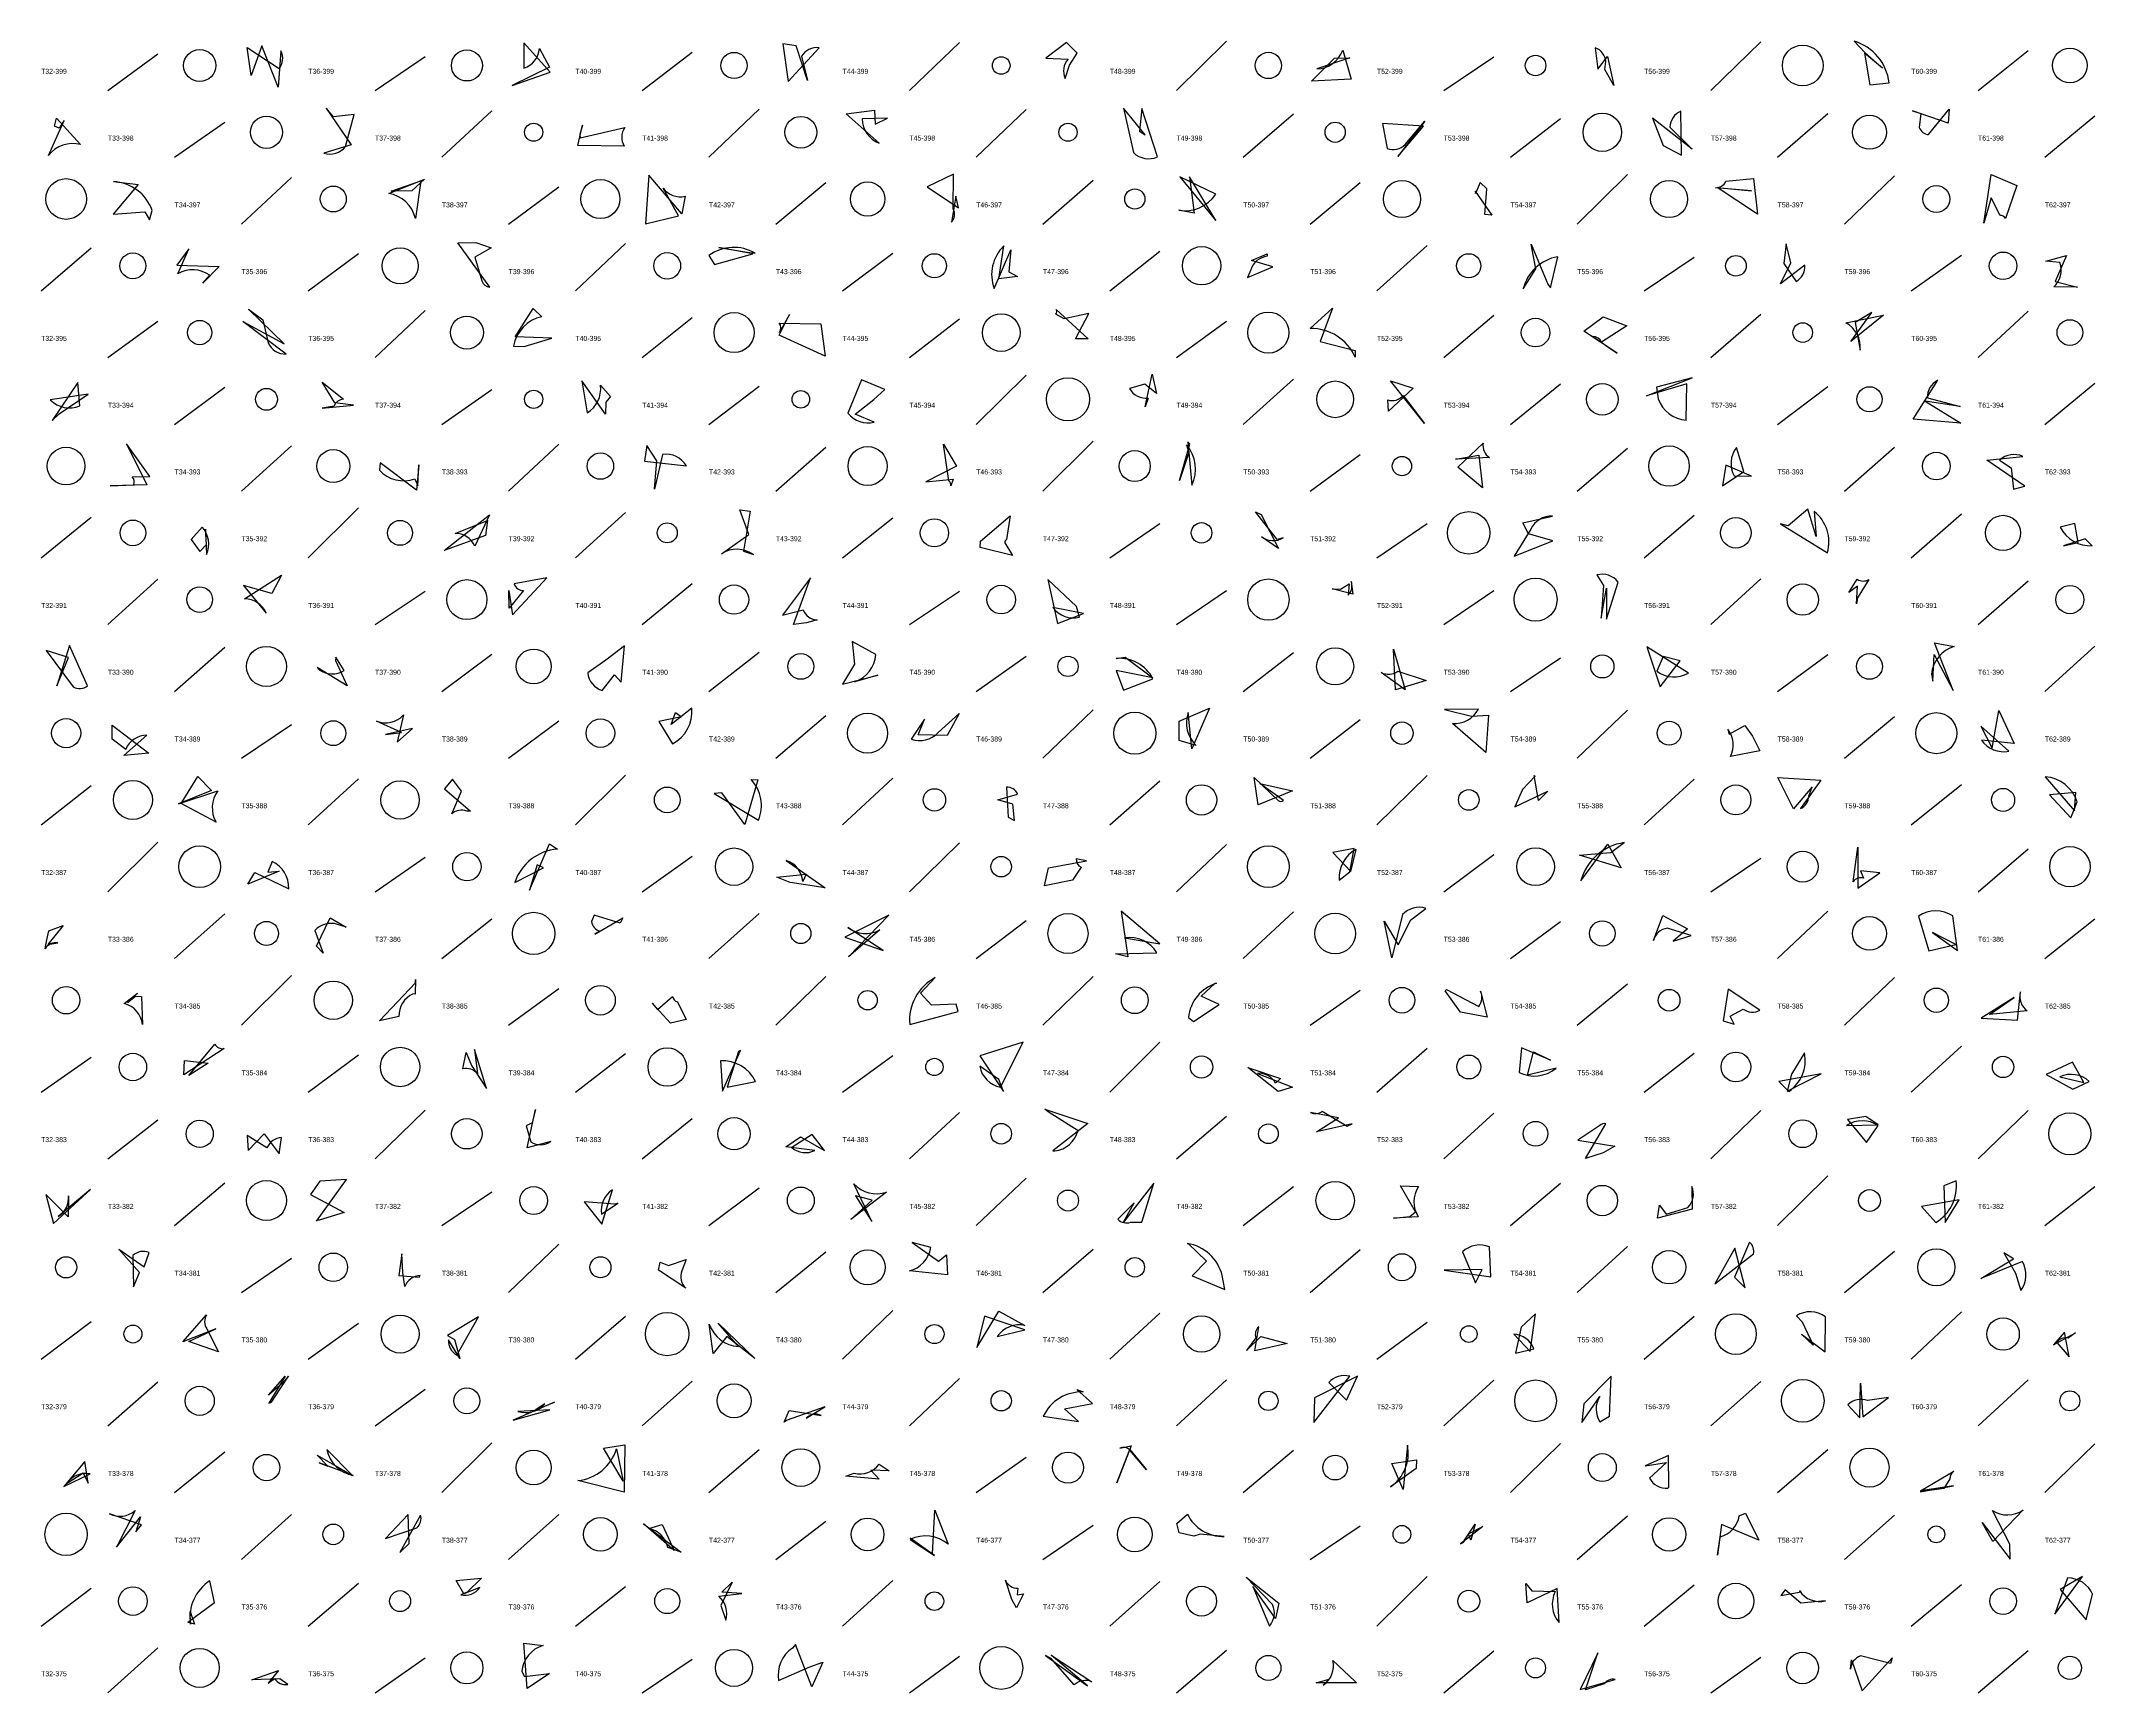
# Model space of a CAD drawing. Header units: millimetres. Extents: x -1 to 9990, y 0 to 15990.
# Drawn here: x 1280 to 2510, y 15000 to 15990 of the extents above; entities that cross this region are included whole.
import ezdxf

# ---------------------------------------------------------------- set-up
doc = ezdxf.new("R2010")
doc.units = ezdxf.units.MM
doc.layers.add('TEXT', color=3, linetype='Continuous')
doc.layers.add('WALL', color=1, linetype='Continuous')

msp = doc.modelspace()

# ---------------------------------------------------------------- linework, layer by layer
for points in [[(1405.9, 15969.1), (1403.4, 15985.8), (1422.5, 15973.1, 0.3), (1423.6, 15983.7), (1422, 15962), (1412.3, 15986.8)], [(1584.8, 15970.9), (1569.1, 15988.6), (1569.2, 15973.4, 0.3), (1578.4, 15985.1), (1584.5, 15974), (1562.1, 15963)], [(1724.2, 15987.9), (1727.5, 15965.5), (1745.9, 15985.6, 0.3), (1735.4, 15980.5), (1739, 15966), (1732.2, 15986.7)], [(1894.2, 15988.8), (1881.7, 15979.4), (1895, 15978.8, 0.3), (1893.3, 15967.3), (1895.9, 15975.2), (1900.5, 15982.4)], [(2054.6, 15979.4), (2063.7, 15979.5), (2044.1, 15972.9, 0.3), (2059.5, 15984.1), (2064.5, 15966.8), (2040.9, 15965.7)], [(2221.9, 15963.1), (2216.4, 15972.5), (2217.1, 15977.3, 0.3), (2210.8, 15985.6), (2212.3, 15972.7), (2218, 15980.3)], [(2372, 15982.3), (2375.1, 15963.5), (2386.7, 15964.6, 0.3), (2365.8, 15989.6), (2372.3, 15982.7), (2382.7, 15973.4)], [(1288, 15938.7), (1289.2, 15943.4), (1303.6, 15927.6, 0.3), (1284.4, 15921.1), (1293.9, 15942.1), (1290.8, 15937.4)], [(1450.7, 15949.5), (1465.7, 15927.5), (1449.4, 15922.4, 0.3), (1462.3, 15926.4), (1467.5, 15945.7), (1455.1, 15944.2)], [(1779.5, 15939.9), (1787, 15943.5), (1771.7, 15943, 0.3), (1781.9, 15928.4), (1762.2, 15946), (1779.1, 15948.3)], [(1941.2, 15933.5), (1928.3, 15949.4), (1934.2, 15922.8, 0.3), (1948.5, 15920.2), (1939.2, 15949.2), (1937.8, 15935.6)], [(2108, 15938.6), (2083.3, 15940.2), (2086.1, 15925.3, 0.3), (2096.9, 15927.6), (2108.7, 15941.6), (2092.5, 15920.4)], [(2251.5, 15927), (2262.5, 15921.3), (2262.1, 15947.6, 0.3), (2255.5, 15938), (2268.8, 15924.8), (2245, 15943.5)], [(2400.7, 15947.9), (2405.7, 15946.2), (2404.8, 15937.9, 0.3), (2410.4, 15933.6), (2422.7, 15948.9), (2422.2, 15940.4)], [(1602.6, 15933.7), (1602.9, 15931.6), (1629.6, 15937.8, 0.3), (1629.2, 15926.7), (1601.5, 15927.1), (1604.2, 15939.2)], [(1342.2, 15887.3), (1345, 15882.6), (1346.6, 15888.2, 0.3), (1323.4, 15905.4), (1338.1, 15903.8), (1323.2, 15886)], [(1489.7, 15899.7), (1507.4, 15905.8), (1504.2, 15883.4, 0.3), (1488.2, 15898.4), (1509.6, 15906.8), (1502.1, 15899.9)], [(1641.9, 15880.2), (1661.8, 15884.9), (1652.5, 15901.5, 0.3), (1665.7, 15896.7), (1663.8, 15886.2), (1643.9, 15909.3)], [(1829.5, 15889.8), (1827.8, 15896.7), (1825.3, 15881.2, 0.3), (1826.3, 15889.1), (1826.4, 15909.8), (1810.6, 15902.4)], [(1967.7, 15908.2), (1970.5, 15886.6), (1961.3, 15888.3, 0.3), (1983.5, 15897.9), (1961.9, 15908.2), (1983.5, 15882.2)], [(2145.9, 15901.2), (2141.9, 15904.9), (2139.1, 15898.3, 0.3), (2138.9, 15899.8), (2148.9, 15885.4), (2144.6, 15885.7)], [(2283.8, 15902), (2304.3, 15900), (2282.7, 15901.8, 0.3), (2289, 15905.6), (2305.6, 15907.3), (2308, 15886)], [(2447.9, 15909.6), (2463.2, 15903.2), (2456.4, 15883.4, 0.3), (2453.2, 15885.2), (2447.9, 15895.7), (2443.4, 15880.5)], [(1549.6, 15865.7), (1539.7, 15860.2), (1544, 15845.9, 0.3), (1548.8, 15842.2), (1529.6, 15868.7), (1540.4, 15868.9)], [(2182.4, 15843.9), (2184, 15841.8), (2188.3, 15860.4, 0.3), (2167.6, 15841.1), (2175.1, 15853.2), (2172.3, 15868)], [(2325.1, 15868.2), (2323.7, 15856.3), (2331, 15845.6, 0.3), (2336.3, 15855.3), (2321.6, 15844.1), (2327.8, 15856.8)], [(1386.7, 15854.5), (1376.8, 15844.6), (1381, 15849.3, 0.3), (1362, 15850.2), (1368.4, 15865.2), (1361.3, 15855.3)], [(1685.8, 15865.9), (1702.8, 15863.2), (1707.6, 15862.5, 0.3), (1680, 15861.2), (1683.3, 15855.8), (1706.2, 15862.2)], [(1864.7, 15848.5), (1853.6, 15847.2), (1856.6, 15866.9, 0.3), (1850.8, 15841.3), (1860.8, 15864.6), (1859.6, 15851.4)], [(2004.8, 15858.1), (2014.2, 15862.1), (2014.3, 15860.7, 0.3), (2004.5, 15852.5), (2002.4, 15848), (2017.6, 15854.4)], [(2486.2, 15845.6), (2499.5, 15842.2), (2485.3, 15842.3, 0.3), (2489, 15856.9), (2480.6, 15857.7), (2493, 15861.1)], [(1404.3, 15829.1), (1412.8, 15822.7), (1415.9, 15808.9, 0.3), (1426.7, 15802.1), (1400.9, 15821.6), (1425.5, 15808.3)], [(1564, 15812.5), (1574.8, 15829.4), (1579.8, 15824.5, 0.3), (1562.9, 15806.8), (1569.3, 15806.7), (1585.8, 15811.6)], [(1722, 15813.5), (1728.2, 15825.9), (1722.2, 15815.1, 0.3), (1722.1, 15820.7), (1747, 15820.3), (1749.6, 15800.8)], [(1907.5, 15826.5), (1892.8, 15823.2), (1887.8, 15826, 0.3), (1888, 15828.8), (1907.1, 15811.3), (1899.4, 15811.2)], [(2059.9, 15806.1), (2066.9, 15804.2), (2067, 15800.3, 0.3), (2040.1, 15817.4), (2053.4, 15829.6), (2046.1, 15809.6)], [(2215.5, 15824.4), (2229.7, 15819), (2214.5, 15809.2, 0.3), (2209.3, 15812.7), (2223.8, 15802.7), (2203.9, 15815.9)], [(2376.4, 15827), (2366.5, 15821), (2369.4, 15804.5, 0.3), (2360.8, 15820.9), (2383.4, 15825.4), (2363.8, 15809.7)], [(1290.8, 15766.4), (1308.3, 15778.1), (1285.5, 15774.6, 0.3), (1303.2, 15771.1), (1302, 15785.1), (1286.6, 15762.4)], [(1455.9, 15772.8), (1448.3, 15785.2), (1461.2, 15775.1, 0.3), (1455.5, 15771), (1448.3, 15769.8), (1467.1, 15771.4)], [(1618, 15766.2), (1603.8, 15786.1), (1607, 15766.9, 0.3), (1615, 15783.4), (1621, 15776.6), (1618.3, 15773.3)], [(1785.3, 15780.9), (1771.4, 15786.6), (1763.2, 15766.7, 0.3), (1779, 15761.4), (1767.5, 15766.1), (1778.7, 15774.9)], [(1948.1, 15778.5), (1941, 15784), (1931.8, 15781.4, 0.3), (1943.1, 15775.7), (1941.3, 15770.5), (1945.4, 15790)], [(2101.7, 15781.7), (2086.9, 15767.9), (2086.5, 15774.6, 0.3), (2095.7, 15777.3), (2108.4, 15760.5), (2088.2, 15786)], [(2268.7, 15787.8), (2247.4, 15782.2), (2248.5, 15775.3, 0.3), (2265.3, 15762.5), (2265.6, 15784.3), (2241.5, 15777.1)], [(2429.7, 15760.8), (2401.2, 15763.2), (2415.9, 15786.4, 0.3), (2409.7, 15775.8), (2429.2, 15770.8), (2408.3, 15773.8)], [(1343.4, 15723.7), (1321.4, 15723.1), (1335.5, 15723.8, 0.3), (1334.5, 15728.6), (1345.1, 15728.8), (1331.2, 15748.3)], [(1642.7, 15747.4), (1641.4, 15738), (1666.5, 15735.1, 0.3), (1652.2, 15742), (1647.3, 15721.1), (1648.7, 15738.1)], [(1809.9, 15725.5), (1826.2, 15727.1), (1824.8, 15723.1, 0.3), (1823.7, 15726.2), (1820.5, 15748.2), (1828.3, 15734.9)], [(1968, 15748.2), (1966.8, 15749.6), (1969.2, 15723.6, 0.3), (1965.9, 15747.7), (1967.4, 15743.2), (1961.8, 15726.3)], [(2143.3, 15721.9), (2128.4, 15734.4), (2143.6, 15748.7, 0.3), (2147.4, 15740.2), (2127, 15739.2), (2141, 15741.5)], [(2286.9, 15723.2), (2299.7, 15731.7), (2295.3, 15746.1, 0.3), (2294, 15729.1), (2304.3, 15729), (2288.9, 15735.5)], [(1504.9, 15720.6), (1483, 15737), (1482.6, 15732.6, 0.3), (1503.8, 15727.3), (1505.7, 15723.2), (1506.3, 15735.8)], [(2468.1, 15723), (2445.3, 15738.5), (2466.9, 15740.8, 0.3), (2452.9, 15738.6), (2459.8, 15733.9), (2461.3, 15721.1)], [(1704.6, 15707.9), (1700.7, 15684), (1706.6, 15682, 0.3), (1687.4, 15682.5), (1703.8, 15694.1), (1698.4, 15708.7)], [(2010.6, 15706), (2021.1, 15685.6), (2010.8, 15692.7, 0.3), (2023.9, 15692), (2020.3, 15691), (2007.2, 15707.6)], [(2326.2, 15699.3), (2321.7, 15700.4), (2349.8, 15683.1, 0.3), (2341.9, 15707.8), (2343, 15692.8), (2338, 15709.2)], [(1379, 15688), (1378.5, 15697.3), (1379.1, 15682.1, 0.3), (1376.4, 15698.5), (1369.9, 15691), (1375, 15683.8)], [(1521.4, 15684.5), (1548.5, 15705.7), (1539.7, 15687.1, 0.3), (1527.9, 15694.7), (1547.4, 15702.5), (1546.1, 15693.5)], [(1842.5, 15690.1), (1860.3, 15705.1), (1858.2, 15691, 0.3), (1857.2, 15689.1), (1861.8, 15681.4), (1842.3, 15686.2)], [(2170.7, 15694.5), (2167.3, 15701), (2185.1, 15705, 0.3), (2172.2, 15697.2), (2162.2, 15681), (2185.3, 15690.3)], [(2499.9, 15689.3), (2498, 15700.6), (2489.2, 15698.4, 0.3), (2508.4, 15687.3), (2504.1, 15691.4), (2491.1, 15687.2)], [(1418.1, 15658.7), (1401.3, 15663.4), (1414.9, 15646.8, 0.3), (1401.9, 15655.4), (1423.9, 15669.6), (1424, 15669.7)], [(1562.3, 15645.9), (1582.9, 15668), (1563.3, 15664.4, 0.3), (1568.9, 15660.4), (1560.4, 15649.9), (1560.1, 15660.4)], [(1740.8, 15668), (1724, 15645.7), (1736.4, 15648.8, 0.3), (1744.8, 15642.8), (1738.4, 15641.1), (1730.6, 15640)], [(1888.7, 15640.6), (1904.3, 15646.7), (1886, 15650.3, 0.3), (1901.8, 15644.4), (1900.1, 15650.9), (1883, 15667.1)], [(2058.2, 15661.3), (2063.3, 15664.5), (2062.7, 15657.6, 0.3), (2064.6, 15665.9), (2065.6, 15658.3), (2053.2, 15661.5)], [(2217.5, 15661.8), (2217.4, 15643.3), (2224.4, 15665.5, 0.3), (2211.7, 15669.8), (2215.6, 15663.4), (2214.4, 15643.8)], [(2367.9, 15663.1), (2362.7, 15659.3), (2367.7, 15667.2, 0.3), (2374.6, 15667.1), (2367.8, 15656.1), (2367.3, 15652.4)], [(1296.5, 15620.4), (1283.1, 15624.6), (1299.3, 15602.7, 0.3), (1307.9, 15603.3), (1297.1, 15627.5), (1289.4, 15603.3)], [(1629.4, 15627.3), (1618.3, 15618.8), (1607.4, 15611.2, 0.3), (1616.1, 15600.5), (1623.5, 15610), (1627.5, 15605.5)], [(1760, 15604.3), (1781.1, 15609.8), (1767.4, 15605.8, 0.3), (1779.9, 15622.1), (1765.7, 15629.9), (1767.2, 15616.4)], [(2090, 15625.3), (2096.9, 15601), (2082.6, 15611.4, 0.3), (2092.5, 15612.1), (2109.5, 15606.5), (2091.2, 15601)], [(2261.6, 15618.4), (2251.5, 15621), (2247.6, 15612.1, 0.3), (2266.6, 15611), (2241.7, 15626.7), (2249.6, 15602.8)], [(2425.2, 15600.5), (2413.9, 15629.1), (2425.7, 15626.9, 0.3), (2412.1, 15610.4), (2413, 15606.2), (2413.8, 15622.1)], [(1463.4, 15603.4), (1445.3, 15614.3), (1446.5, 15613, 0.3), (1461.6, 15612.5), (1456.5, 15620.6), (1456.3, 15618.5)], [(1923.9, 15612.5), (1928.3, 15600.8), (1945.9, 15607.6, 0.3), (1923.9, 15619.8), (1929.2, 15620.6), (1945.9, 15608.2)], [(1486.3, 15574.1), (1495.9, 15575.3), (1480.8, 15582.1, 0.3), (1497.1, 15586), (1493.3, 15569.6), (1502.4, 15577.7)], [(1663.6, 15584.8), (1650, 15582), (1658.2, 15568.6, 0.3), (1669.7, 15589.9), (1657.3, 15580.1), (1660, 15587.3)], [(1805.2, 15573.9), (1809.1, 15583.3), (1801.1, 15571.5, 0.3), (1817.2, 15575.3), (1829.9, 15586.8), (1822.7, 15573.6)], [(1979.7, 15590), (1969.2, 15565.7), (1967, 15587.4, 0.3), (1971.8, 15567.7), (1961.5, 15570.6), (1961.6, 15582.1)], [(2146.8, 15585.8), (2145.3, 15563.5), (2125.2, 15580.8, 0.3), (2140.8, 15589.4), (2120.5, 15589.1), (2136.6, 15585.2)], [(2452.4, 15588.6), (2461.7, 15568.9), (2442, 15570.8, 0.3), (2458.5, 15564.2), (2441.6, 15579.2), (2448.4, 15566.1)], [(1344.6, 15563), (1329.6, 15561.6), (1343.4, 15573.8, 0.3), (1330.7, 15565.3), (1322.6, 15571.4), (1322.6, 15579.8)], [(2304.9, 15573.2), (2309.3, 15564.5), (2291.7, 15561.1, 0.3), (2290.2, 15577.3), (2290.9, 15574.3), (2300.3, 15579.5)], [(1382, 15540.6), (1362.2, 15532.7), (1385.9, 15540.4, 0.3), (1384.8, 15521.6), (1363.8, 15532.9), (1373.8, 15549)], [(1521.7, 15541.7), (1537.2, 15528.2), (1535, 15528.2, 0.3), (1526, 15526.6), (1531.8, 15540.2), (1526.3, 15547.4)], [(1687.6, 15539.2), (1683.1, 15538.9), (1709.6, 15522.8, 0.3), (1705.2, 15547.3), (1709.2, 15547), (1701.4, 15520.3)], [(2008.8, 15532), (2006.4, 15548.5), (2020.9, 15534.6, 0.3), (2024, 15534.6), (2009.8, 15544.9), (2029.5, 15540.4)], [(2182.4, 15540.2), (2176.8, 15534.6), (2174.1, 15549.6, 0.3), (2174.7, 15549.3), (2167.2, 15541.3), (2162.6, 15530.9)], [(2320.1, 15548.5), (2345.9, 15546.9), (2333.7, 15529.8, 0.3), (2338.6, 15537.3), (2340.6, 15542.9), (2329.4, 15529.6)], [(2482.7, 15538.1), (2495.6, 15524.3), (2499.4, 15533.8, 0.3), (2480.3, 15548.9), (2497.8, 15528.4), (2498.6, 15539.5)], [(1861.9, 15532.5), (1853, 15535), (1864.8, 15538.5, 0.3), (1858.2, 15542.7), (1859.1, 15524.6), (1863, 15522.6)], [(1403.8, 15484.6), (1408.1, 15491.5), (1428.3, 15481.8, 0.3), (1418.4, 15498.1), (1415.7, 15491.8), (1422.5, 15492.3)], [(1572.5, 15481), (1584.4, 15508.7), (1589.3, 15505.6, 0.3), (1563.7, 15485.6), (1580.9, 15494.4), (1577.1, 15496.2)], [(1720.7, 15488.7), (1738.2, 15490.6), (1736.1, 15486.1, 0.3), (1726.3, 15498.8), (1749.6, 15482.4), (1728.7, 15485.6)], [(1883.4, 15494.3), (1906.1, 15498.6), (1899.9, 15499.8, 0.3), (1902.8, 15494.7), (1897.6, 15486.9), (1881, 15483.6)], [(2053.6, 15503.6), (2064.4, 15492.1), (2067.6, 15505.3, 0.3), (2057.3, 15487), (2063.7, 15491.9), (2066.3, 15505.9)], [(2201.4, 15502), (2220.1, 15503.6), (2228.1, 15509.4, 0.3), (2202.2, 15486.6), (2218.3, 15508.5), (2226.3, 15494.4)], [(2381.1, 15491.3), (2369.6, 15492.5), (2371.5, 15488.2, 0.3), (2365.2, 15486), (2368.1, 15506.6), (2368, 15482.1)], [(1453.2, 15464.4), (1462.7, 15458.8), (1457.6, 15460.4, 0.3), (1444, 15456.8), (1449, 15443.1), (1445, 15447.4)], [(1626.9, 15461.1), (1611.2, 15466), (1609.7, 15462.2, 0.3), (1614.6, 15456.4), (1611.7, 15454.5), (1628.4, 15464.3)], [(1761.4, 15452.8), (1784.3, 15444.7), (1763.1, 15458.6, 0.3), (1782.3, 15457.1), (1763.6, 15440.9), (1787.8, 15466)], [(1930.8, 15441), (1923.4, 15442.7), (1948.3, 15443.4, 0.3), (1928.9, 15452.4), (1950, 15448.8), (1926.9, 15468.3)], [(2092.7, 15448.2), (2100.4, 15463.2), (2109.3, 15470, 0.3), (2095.4, 15466.3), (2088.9, 15440.3), (2084.3, 15462.4)], [(2257.5, 15450.3), (2268.2, 15453.7), (2253.8, 15458.2, 0.3), (2245.6, 15450.8), (2251.2, 15465.7), (2266, 15457.7)], [(2412.8, 15455.5), (2427.8, 15444.8), (2424.9, 15465.5, 0.3), (2404.4, 15465.4), (2410.5, 15444.5), (2426.7, 15448.4)], [(1293.2, 15459.8), (1284.1, 15448.4), (1290.1, 15449.3, 0.3), (1282.4, 15445.8), (1283.5, 15451.1), (1284.7, 15456.6)], [(1504.3, 15427.4), (1504.1, 15418.6), (1502.8, 15418.8, 0.3), (1494.3, 15405.2), (1482.7, 15402.7), (1504.2, 15425.5)], [(1813.2, 15412.1), (1806.6, 15419.3), (1815.5, 15428.6, 0.3), (1800.2, 15400.4), (1829.2, 15408.3), (1828, 15412.7)], [(1974.7, 15417.4), (1983.1, 15425.3), (1984, 15425.2, 0.3), (1967.1, 15404.6), (1970.2, 15402.3), (1985.6, 15412.5)], [(1336.6, 15417.4), (1340.1, 15417.3), (1340.8, 15400.4, 0.3), (1329.8, 15413.1), (1337.8, 15419.3), (1331.7, 15413.7)], [(1646, 15413.2), (1649.1, 15409.4), (1658.1, 15417.3, 0.3), (1661.1, 15414.1), (1666.4, 15403.4), (1657, 15401.3)], [(2120.9, 15420.7), (2121.6, 15421.5), (2141, 15411.3, 0.3), (2142, 15420.5), (2146.1, 15404.9), (2130, 15407.8)], [(2294, 15400.7), (2291.5, 15405.5), (2299.4, 15409.7, 0.3), (2309.4, 15409), (2290.3, 15421.7), (2287.3, 15402.7)], [(2441.9, 15404.3), (2463.7, 15403), (2465.4, 15420.1, 0.3), (2469.4, 15408.6), (2446.8, 15406.4), (2461.7, 15416.6)], [(1380.1, 15377.2), (1368.4, 15370), (1384, 15388.7, 0.3), (1389.6, 15386), (1365.4, 15370.3), (1365.9, 15378.8)], [(1856.4, 15360.3), (1853.6, 15367.6), (1842.1, 15375.4, 0.3), (1854.5, 15362.9), (1868.1, 15389.9), (1842.1, 15381.6)], [(1546.8, 15362.1), (1539.5, 15385.5), (1541.3, 15370.9, 0.3), (1532.5, 15373.8), (1534.6, 15383.7), (1537.8, 15375.9)], [(1697.6, 15384.2), (1690.8, 15362.9), (1707.9, 15366.3, 0.3), (1686.8, 15378.7), (1688.1, 15360.5), (1698.8, 15384.9)], [(2184, 15379), (2166.6, 15386.4), (2165.1, 15371.8, 0.3), (2187.3, 15374.3), (2170.1, 15370.2), (2173.8, 15384)], [(2346.1, 15370.9), (2320.7, 15366.4), (2326.7, 15360.4, 0.3), (2336.1, 15383.4), (2328.3, 15370.7), (2325.6, 15360.5)], [(2480.8, 15370.5), (2496.7, 15361.7), (2506.6, 15366.4, 0.3), (2489, 15369.1), (2503.3, 15365.7), (2496.5, 15377.8)], [(2002.6, 15374.7), (2022.2, 15368.1), (2019.3, 15365.3, 0.3), (2008.4, 15371.2), (2029.5, 15363), (2020.9, 15360.4)], [(1574.1, 15341.5), (1570.6, 15339.7), (1573.3, 15330.1, 0.3), (1585.3, 15330.3), (1571.1, 15326.5), (1576, 15349.5)], [(1906.8, 15341.2), (1886, 15324.8), (1887.1, 15324.7, 0.3), (1901, 15336.8), (1883.2, 15348.2), (1881.2, 15349.8)], [(2043.8, 15336.1), (2057, 15344.5), (2040.3, 15347.8, 0.3), (2047.3, 15348.5), (2062.2, 15339.6), (2065.2, 15340.9)], [(2215.4, 15323.5), (2204.9, 15320.2), (2217, 15340.9, 0.3), (2213.5, 15339.9), (2200.4, 15331.2), (2222.4, 15327.6)], [(2361.8, 15343.5), (2373.3, 15329.8), (2380.1, 15339.9, 0.3), (2361.2, 15340), (2380.1, 15340.3), (2372.8, 15345.4)], [(1413.7, 15334.9), (1422.6, 15323), (1424, 15332.7, 0.3), (1415.3, 15326.5), (1403.5, 15333.9), (1404, 15324.9)], [(1749.2, 15325), (1741.7, 15334.5), (1729.6, 15326.7, 0.3), (1743.3, 15325), (1726.1, 15327.1), (1734.8, 15333.1)], [(1287.4, 15281.3), (1309.5, 15301.6), (1290.3, 15285.5, 0.3), (1296.4, 15297.8), (1296.2, 15285.2), (1282.9, 15298.7)], [(1441.3, 15298.6), (1461.6, 15287.8), (1446.6, 15283.3, 0.3), (1444.9, 15282.6), (1463, 15307.5), (1446.9, 15306.6)], [(1605.3, 15294.2), (1615.9, 15280.9), (1622.2, 15301.5, 0.3), (1615.7, 15286.9), (1625.5, 15293.5), (1623.6, 15292.9)], [(1767.8, 15297.9), (1777.5, 15282.5), (1766.8, 15305.1, 0.3), (1786.3, 15300), (1765, 15283.7), (1777.7, 15295.3)], [(1928.3, 15282), (1934.7, 15293.7), (1924.9, 15283.8, 0.3), (1932.4, 15282), (1939.3, 15282), (1946.4, 15305.4)], [(2103.1, 15288.2), (2094.2, 15303.8), (2105, 15303.4, 0.3), (2104.8, 15285.2), (2089.9, 15284.4), (2099.8, 15285.5)], [(2249.2, 15292.2), (2253.2, 15286.9), (2266.3, 15290.8, 0.3), (2268.6, 15303.5), (2268.8, 15289.9), (2248, 15284.4)], [(2428.6, 15295.5), (2406.1, 15291.4), (2414.7, 15281.9, 0.3), (2426.9, 15306.8), (2419.5, 15303.9), (2420.3, 15281.8)], [(1326.5, 15265.9), (1341.7, 15255.2), (1344.7, 15263.8, 0.3), (1334.9, 15262), (1335.4, 15243.3), (1338.9, 15251.8)], [(1822.2, 15262.4), (1822.8, 15250.5), (1800.1, 15252.8, 0.3), (1812.8, 15266.8), (1801.7, 15269.9), (1817.4, 15258.6)], [(1969.3, 15249.8), (1989, 15241.6), (1987.4, 15250, 0.3), (1966.4, 15269.3), (1967, 15269.2), (1978, 15258.6)], [(2120.2, 15253.2), (2148.3, 15249.2), (2147.4, 15267.2, 0.3), (2131.2, 15264.2), (2139, 15245.6), (2143, 15253.6)], [(2294.4, 15266.4), (2282.3, 15245.1), (2305.5, 15263, 0.3), (2303.1, 15270), (2294.2, 15249.1), (2300.6, 15242.6)], [(1494.2, 15250), (1506.4, 15249), (1507.1, 15250, 0.3), (1497.8, 15243.4), (1496.6, 15251.8), (1496.1, 15263.1)], [(1655.7, 15256), (1666.3, 15259.7), (1663.7, 15252.9, 0.3), (1666.1, 15242.4), (1649.8, 15253.2), (1650.7, 15258)], [(2455.4, 15263.6), (2462.5, 15251.5), (2465.6, 15241, 0.3), (2466.6, 15258.4), (2441.6, 15248.2), (2461.2, 15260.1)], [(1840.4, 15207), (1853.6, 15228.8), (1869.2, 15220.2, 0.3), (1852.6, 15213.5), (1869.1, 15217.6), (1844.9, 15225.8)], [(2334.3, 15214.9), (2348.4, 15204.4), (2348.6, 15225.4, 0.3), (2331.2, 15226), (2334.6, 15222.4), (2341.2, 15208.3)], [(1384.7, 15218.1), (1364.8, 15210.3), (1379.1, 15226.6, 0.3), (1379.3, 15218.1), (1386.2, 15204.4), (1368.4, 15210.6)], [(1527.5, 15211.8), (1530.7, 15200.4), (1524, 15211.6, 0.3), (1529, 15202.4), (1541.9, 15225.4), (1523.4, 15214.2)], [(1690.6, 15213.5), (1682.5, 15203.3), (1680.2, 15221, 0.3), (1697.7, 15207.5), (1685.5, 15221.5), (1707.4, 15200.4)], [(2026.2, 15209.4), (2006.9, 15205), (2009.2, 15219.3, 0.3), (2007.5, 15212.7), (2001.8, 15205.1), (2010.4, 15213.5)], [(2166.3, 15219.2), (2163, 15203.6), (2174, 15206.2, 0.3), (2161.9, 15214.9), (2171.7, 15204.6), (2175, 15227.2)], [(2485.2, 15208.5), (2498.4, 15215.7), (2493.9, 15212.6, 0.3), (2487.1, 15209.9), (2494.6, 15201.3), (2491.8, 15216.2)], [(1416.2, 15178.4), (1426.2, 15189.7), (1416.3, 15173.6, 0.3), (1419.3, 15176.3), (1428.2, 15189.8), (1424.6, 15185.5)], [(1909.6, 15173.4), (1900.2, 15181.7), (1904.1, 15180.3, 0.3), (1880.2, 15165.8), (1901.2, 15162.6), (1893, 15170.2)], [(2042.6, 15176.8), (2042.2, 15162), (2063.7, 15189.7, 0.3), (2051.2, 15185.9), (2061.8, 15175.3), (2068.3, 15189.8)], [(2204, 15173.3), (2202.8, 15162.1), (2213.5, 15177.6, 0.3), (2213.6, 15162.4), (2219.3, 15165.8), (2220.2, 15189.7)], [(2371.1, 15165.4), (2386.3, 15177), (2373.9, 15175.1, 0.3), (2362, 15172.6), (2369.2, 15164.9), (2369.7, 15185.5)], [(1562.7, 15163.4), (1584.7, 15169.7), (1565.5, 15168.7, 0.3), (1581.7, 15173.2), (1575.8, 15169.4), (1587.5, 15174.3)], [(1725.1, 15162.3), (1728, 15169.3), (1747.2, 15166.3, 0.3), (1738.1, 15164.6), (1749.4, 15171.4), (1726.9, 15163.4)], [(1445.3, 15142.4), (1466.5, 15130.3), (1451.1, 15145.9, 0.3), (1467, 15130.2), (1446.6, 15137.8), (1451.7, 15135.8)], [(1629.6, 15148.7), (1629.1, 15120.2), (1601.5, 15127.2, 0.3), (1624.7, 15146.3), (1628.6, 15126.8), (1616.8, 15146.7)], [(1932, 15145.9), (1942, 15133.6), (1932.1, 15145.5, 0.3), (1926, 15146.6), (1932.8, 15148), (1924.2, 15125.9)], [(2103.8, 15139.6), (2103.6, 15134.5), (2088.1, 15123.4, 0.3), (2098.3, 15148.5), (2095.8, 15121.9), (2088.9, 15137.5)], [(2240.7, 15136.1), (2253.4, 15138.1), (2243.3, 15128.6, 0.3), (2254.3, 15122.7), (2254.8, 15123.2), (2254.6, 15142.3)], [(1306.3, 15138.6), (1293.7, 15123.7), (1309.4, 15131.3, 0.3), (1295.6, 15125.6), (1305.3, 15131.9), (1308.2, 15125.7)], [(1781.9, 15128.1), (1762, 15129.8), (1766.9, 15131.7, 0.3), (1781.9, 15137), (1787.9, 15133), (1776.9, 15133.4)], [(2425.3, 15124), (2405.6, 15121), (2425.6, 15132.9, 0.3), (2423.2, 15128.3), (2419.5, 15122.4), (2405.3, 15120.5)], [(1336.7, 15096.6), (1340.1, 15100.7), (1321, 15107.3, 0.3), (1336.3, 15109.2), (1325.1, 15087.3), (1339.5, 15105.6)], [(1499.8, 15106.9), (1486.3, 15092.6), (1505, 15099, 0.3), (1507.3, 15106.5), (1494.9, 15084.1), (1500.5, 15089.5)], [(1813.9, 15083.3), (1815.2, 15109.4), (1823.2, 15089.1, 0.3), (1800.4, 15091.9), (1815, 15082.4), (1800.5, 15092.7)], [(1961.6, 15096), (1960.2, 15101.5), (1966.5, 15107.2, 0.3), (1988.6, 15093.8), (1974.1, 15095.2), (1970.3, 15094)], [(2286.3, 15100.9), (2283.9, 15082.6), (2285.5, 15093.6, 0.3), (2297, 15106.1), (2300.7, 15107.7), (2308.8, 15091.6)], [(2459.3, 15080.1), (2459, 15089.2), (2448.6, 15109.2, 0.3), (2467.1, 15109.6), (2448.9, 15090.8), (2442.5, 15102.2)], [(1640.7, 15101.3), (1663.3, 15084.3), (1655.3, 15087.1, 0.3), (1643.9, 15098.6), (1652, 15100.9), (1659.2, 15085.4)], [(2134.8, 15095.4), (2143.4, 15099.7), (2130.1, 15089.4, 0.3), (2132.5, 15091.6), (2138.9, 15101.1), (2136.3, 15091.6)], [(1543.7, 15068.8), (1535.1, 15060.3), (1531.4, 15058.7, 0.3), (1542.8, 15063.2), (1533.1, 15059.4), (1528.5, 15067.4)], [(1864.1, 15050.9), (1861.4, 15056), (1857.5, 15067.5, 0.3), (1865, 15062.7), (1864.5, 15058.7), (1868.4, 15059.4)], [(2019.2, 15044.5), (2005.6, 15063.8), (2015.7, 15040.1, 0.3), (2017.4, 15052.9), (2001.7, 15069.4), (2021.2, 15053.8)], [(2489.2, 15062), (2504.8, 15043.8), (2508.6, 15059.1, 0.3), (2493.5, 15068.9), (2485.9, 15047.2), (2502.6, 15069.7)], [(1367.9, 15042.3), (1383.9, 15054.2), (1381.1, 15067.2, 0.3), (1369.5, 15041.3), (1369.3, 15048.7), (1371.8, 15041.2)], [(1693.9, 15066.3), (1687, 15052.4), (1690, 15043.5, 0.3), (1685.9, 15057.9), (1699.6, 15059.5), (1687.6, 15060.3)], [(2169.2, 15065.6), (2172.8, 15061.2), (2186.8, 15060.8, 0.3), (2189.1, 15042.2), (2188, 15062.5), (2169.9, 15053.9)], [(2321.8, 15058.3), (2334, 15060.6), (2333, 15061.1, 0.3), (2348.7, 15055.1), (2333.8, 15053.8), (2324.5, 15061.8)], [(1571.1, 15002.6), (1569.1, 15029.8), (1580.6, 15028.5, 0.3), (1567.9, 15012.8), (1569.6, 15009.8), (1584.5, 15011.6)], [(1741.5, 15003.6), (1731.8, 15029.1), (1730.1, 15026.9, 0.3), (1721.7, 15007.4), (1740.4, 15015.7), (1748.1, 15018.5)], [(1906.7, 15004.2), (1885, 15022.6), (1909.3, 15006.7, 0.3), (1898.7, 15004.8), (1884.9, 15020.7), (1881.5, 15022.5)], [(2043.7, 15006.1), (2051.4, 15008.2), (2047.9, 15004.7, 0.3), (2053.7, 15019.4), (2066.7, 15007.1), (2067.7, 15006)], [(2212.2, 15023.5), (2201.8, 15002.1), (2222.6, 15008.1, 0.3), (2216.1, 15005.4), (2204.9, 15001.9), (2212.3, 15024)], [(2388.6, 15021.1), (2387.6, 15017.6), (2369.7, 15022.2, 0.3), (2363.7, 15014.3), (2364.3, 15019.9), (2370.6, 15001.2)], [(1422.2, 15013.4), (1415.9, 15005.9), (1419.8, 15008.6, 0.3), (1427.8, 15005.1), (1423, 15008.5), (1406.2, 15007.8)]]:
    msp.add_lwpolyline(points, format="xyb", close=True)
for centre, radius in [((1375, 15975), 9.61), ((1535, 15975), 9.29), ((1695, 15975), 7.85), ((1855, 15975), 5.28), ((2015, 15975), 7.89), ((2175, 15975), 6.15), ((2335, 15975), 12.2), ((2495, 15975), 10.4), ((1415, 15935), 9.64), ((1735, 15935), 9.52), ((2055, 15935), 6.06), ((2215, 15935), 11.5), ((2375, 15935), 10.2), ((1575, 15935), 5.42), ((1895, 15935), 5.43), ((1295, 15895), 12.2), ((1615, 15895), 11.7), ((1775, 15895), 10.3), ((2095, 15895), 11.1), ((2255, 15895), 11.1), ((1455, 15895), 7.77), ((1935, 15895), 6.04), ((2415, 15895), 8.09), ((1335, 15855), 7.76), ((1495, 15855), 10.8), ((1655, 15855), 8), ((1815, 15855), 7.24), ((1975, 15855), 11.5), ((2135, 15855), 7.26), ((2295, 15855), 6.18), ((2455, 15855), 8.24), ((1375, 15815), 7.29), ((1535, 15815), 9.88), ((1695, 15815), 12), ((1855, 15815), 11.3), ((2015, 15815), 12.3), ((2175, 15815), 8.55), ((2335, 15815), 5.86), ((2495, 15815), 7.69), ((1415, 15775), 6.57), ((1895, 15775), 12.9), ((2055, 15775), 11), ((2215, 15775), 9.44), ((2375, 15775), 7.54), ((1575, 15775), 5.49), ((1735, 15775), 5.25), ((1295, 15735), 11.3), ((1455, 15735), 9.9), ((1775, 15735), 11.7), ((1935, 15735), 9.29), ((2255, 15735), 12.1), ((1615, 15735), 7.91), ((2095, 15735), 5.77), ((2415, 15735), 8.27), ((2135, 15695), 12.7), ((1335, 15695), 7.69), ((1495, 15695), 7.47), ((1655, 15695), 5.98), ((1815, 15695), 8.44), ((1975, 15695), 6.15), ((2295, 15695), 9.14), ((2455, 15695), 10.5), ((1375, 15655), 7.68), ((1535, 15655), 12), ((1695, 15655), 8.79), ((1855, 15655), 8.57), ((2015, 15655), 12.4), ((2175, 15655), 12.9), ((2335, 15655), 9.38), ((2495, 15655), 8.43), ((1415, 15615), 12), ((1575, 15615), 10.4), ((1735, 15615), 7.72), ((1895, 15615), 6.07), ((2055, 15615), 11.1), ((2215, 15615), 6.95), ((2375, 15615), 7.72), ((1775, 15575), 12), ((1935, 15575), 12.6), ((2415, 15575), 12.3), ((1295, 15575), 8.74), ((1455, 15575), 7.47), ((1615, 15575), 8.55), ((2095, 15575), 6.71), ((2255, 15575), 7.2), ((1335, 15535), 11.7), ((1495, 15535), 11.5), ((1655, 15535), 7.73), ((1815, 15535), 6.71), ((1975, 15535), 9.12), ((2135, 15535), 6.16), ((2295, 15535), 8.98), ((2455, 15535), 6.93), ((1375, 15495), 12.5), ((1535, 15495), 8.5), ((1695, 15495), 11.2), ((1855, 15495), 6.14), ((2015, 15495), 12.5), ((2175, 15495), 11.3), ((2335, 15495), 9.28), ((2495, 15495), 12.1), ((1415, 15455), 7.22), ((1575, 15455), 12.7), ((1895, 15455), 12), ((2055, 15455), 12.2), ((2215, 15455), 7.61), ((2375, 15455), 10.1), ((1735, 15455), 6.06), ((1455, 15415), 11.5), ((1295, 15415), 8.24), ((1615, 15415), 8.9), ((1775, 15415), 5.8), ((1935, 15415), 8.05), ((2095, 15415), 7.7), ((2255, 15415), 6.51), ((2415, 15415), 7.29), ((1335, 15375), 8.23), ((1495, 15375), 11.8), ((1655, 15375), 11.5), ((1815, 15375), 5.19), ((1975, 15375), 6.7), ((2135, 15375), 7.16), ((2295, 15375), 8.91), ((2455, 15375), 6.39), ((1375, 15335), 8.16), ((1535, 15335), 9.12), ((1695, 15335), 9.68), ((1855, 15335), 6.18), ((2015, 15335), 5.91), ((2175, 15335), 7.41), ((2335, 15335), 8.32), ((2495, 15335), 12.6), ((1415, 15295), 12), ((1575, 15295), 8.35), ((1735, 15295), 8.08), ((1895, 15295), 6.3), ((2055, 15295), 11.5), ((2215, 15295), 9.1), ((2375, 15295), 6.53), ((1775, 15255), 10.5), ((2255, 15255), 10), ((2415, 15255), 11.1), ((1295, 15255), 6.36), ((1455, 15255), 8.55), ((1615, 15255), 6.3), ((1935, 15255), 5.83), ((2095, 15255), 8.14), ((1655, 15215), 13), ((1335, 15215), 5.36), ((1495, 15215), 11.4), ((1815, 15215), 5.74), ((1975, 15215), 10.9), ((2135, 15215), 5.01), ((2295, 15215), 12.2), ((2455, 15215), 9.73), ((1375, 15175), 8.75), ((1535, 15175), 7.73), ((1695, 15175), 10.2), ((1855, 15175), 6.09), ((2015, 15175), 5.8), ((2175, 15175), 12.5), ((2335, 15175), 12.8), ((2495, 15175), 5.97), ((1415, 15135), 7.91), ((1575, 15135), 10.4), ((1735, 15135), 11.3), ((1895, 15135), 9.31), ((2055, 15135), 7.42), ((2215, 15135), 8.37), ((2375, 15135), 11.7), ((1295, 15095), 12.7), ((1615, 15095), 10.1), ((1775, 15095), 9.78), ((1935, 15095), 10.4), ((2255, 15095), 10), ((1455, 15095), 6.18), ((2095, 15095), 5.32), ((2415, 15095), 5.04), ((1335, 15055), 8.55), ((1495, 15055), 6.28), ((1655, 15055), 7.5), ((1815, 15055), 5.56), ((1975, 15055), 8.94), ((2135, 15055), 6.55), ((2295, 15055), 10.7), ((2455, 15055), 7.97), ((1375, 15015), 11.7), ((1535, 15015), 9.62), ((1695, 15015), 11.1), ((1855, 15015), 12.9), ((2015, 15015), 7.52), ((2175, 15015), 5.98), ((2335, 15015), 9.46), ((2495, 15015), 6.95)]:
    msp.add_circle(centre, radius)
at = {"layer": 'WALL'}
for p, q in [((1320, 15960), (1350, 15981.9)), ((1480, 15960), (1510, 15980.4)), ((1640, 15960), (1670, 15983)), ((1800, 15960), (1830, 15988.7)), ((1960, 15960), (1990, 15989.6)), ((2120, 15960), (2150, 15980.2)), ((2280, 15960), (2310, 15989.1)), ((2440, 15960), (2470, 15983.9)), ((1360, 15920), (1390, 15941.1)), ((1520, 15920), (1550, 15947.8)), ((1680, 15920), (1710, 15948.8)), ((1840, 15920), (1870, 15948.6)), ((2000, 15920), (2030, 15946.1)), ((2160, 15920), (2190, 15943.2)), ((2320, 15920), (2350, 15946.2)), ((2480, 15920), (2510, 15944.9)), ((1400, 15880), (1430, 15907.9)), ((1720, 15880), (1750, 15904.8)), ((1880, 15880), (1910, 15906.3)), ((2040, 15880), (2070, 15904.9)), ((2200, 15880), (2230, 15909.6)), ((2360, 15880), (2390, 15908.8)), ((1560, 15880), (1590, 15902.3)), ((1600, 15840), (1630, 15868.3)), ((2080, 15840), (2110, 15867.2)), ((1280, 15840), (1310, 15865.8)), ((1440, 15840), (1470, 15862.3)), ((1760, 15840), (1790, 15862.5)), ((1920, 15840), (1950, 15863.8)), ((2240, 15840), (2270, 15860.1)), ((2400, 15840), (2430, 15861.3)), ((1320, 15800), (1350, 15821.9)), ((1480, 15800), (1510, 15828.2)), ((1640, 15800), (1670, 15824)), ((1800, 15800), (1830, 15823.3)), ((1960, 15800), (1990, 15821.9)), ((2120, 15800), (2150, 15825.4)), ((2280, 15800), (2310, 15826.1)), ((2440, 15800), (2470, 15827.9)), ((1360, 15760), (1390, 15782.3)), ((1520, 15760), (1550, 15780.9)), ((1680, 15760), (1710, 15782.9)), ((1840, 15760), (1870, 15789.4)), ((2000, 15760), (2030, 15787)), ((2160, 15760), (2190, 15784.3)), ((2320, 15760), (2350, 15782.6)), ((2480, 15760), (2510, 15784.7)), ((1400, 15720), (1430, 15747.1)), ((1560, 15720), (1590, 15748.2)), ((1720, 15720), (1750, 15746.3)), ((1880, 15720), (1910, 15749.9)), ((2200, 15720), (2230, 15745.7)), ((2360, 15720), (2390, 15746.4)), ((2040, 15720), (2070, 15742)), ((1440, 15680), (1470, 15709.9)), ((1600, 15680), (1630, 15707.1)), ((1280, 15680), (1310, 15704.4)), ((1760, 15680), (1790, 15704)), ((1920, 15680), (1950, 15700.7)), ((2080, 15680), (2110, 15700.6)), ((2240, 15680), (2270, 15705.5)), ((2400, 15680), (2430, 15706.3)), ((1320, 15640), (1350, 15667.2)), ((1480, 15640), (1510, 15660.1)), ((1640, 15640), (1670, 15664.7)), ((1800, 15640), (1830, 15660)), ((1960, 15640), (1990, 15660.4)), ((2120, 15640), (2150, 15660.5)), ((2280, 15640), (2310, 15667.5)), ((2440, 15640), (2470, 15666.3)), ((1360, 15600), (1390, 15626.5)), ((1520, 15600), (1550, 15622.3)), ((1680, 15600), (1710, 15623.5)), ((1840, 15600), (1870, 15621.2)), ((2000, 15600), (2030, 15623.4)), ((2320, 15600), (2350, 15622.1)), ((2480, 15600), (2510, 15627.2)), ((2160, 15600), (2190, 15620.1)), ((1720, 15560), (1750, 15585.6)), ((1880, 15560), (1910, 15589)), ((2200, 15560), (2230, 15588.7)), ((2360, 15560), (2390, 15584.9)), ((1400, 15560), (1430, 15580.2)), ((1560, 15560), (1590, 15582.3)), ((2040, 15560), (2070, 15583.2)), ((1440, 15520), (1470, 15547.7)), ((1600, 15520), (1630, 15549.8)), ((1760, 15520), (1790, 15548.1)), ((2080, 15520), (2110, 15549.7)), ((2240, 15520), (2270, 15547.4)), ((1280, 15520), (1310, 15543.6)), ((1920, 15520), (1950, 15546.4)), ((2400, 15520), (2430, 15544.2)), ((1320, 15480), (1350, 15509.7)), ((1480, 15480), (1510, 15500.7)), ((1640, 15480), (1670, 15501.4)), ((1800, 15480), (1830, 15509.2)), ((1960, 15480), (1990, 15508.2)), ((2120, 15480), (2150, 15502.3)), ((2280, 15480), (2310, 15500.1)), ((2440, 15480), (2470, 15505.7)), ((1360, 15440), (1390, 15466.8)), ((1520, 15440), (1550, 15463.7)), ((1680, 15440), (1710, 15467)), ((1840, 15440), (1870, 15462.8)), ((2000, 15440), (2030, 15467.9)), ((2160, 15440), (2190, 15462.2)), ((2320, 15440), (2350, 15468.4)), ((2480, 15440), (2510, 15463.7)), ((1400, 15400), (1430, 15429.9)), ((1720, 15400), (1750, 15429.3)), ((1880, 15400), (1910, 15429.3)), ((2200, 15400), (2230, 15424.8)), ((2360, 15400), (2390, 15428.6)), ((1560, 15400), (1590, 15422.1)), ((2040, 15400), (2070, 15421.1)), ((1920, 15360), (1950, 15389.9)), ((2400, 15360), (2430, 15387.4)), ((1280, 15360), (1310, 15380.8)), ((1440, 15360), (1470, 15382.2)), ((1600, 15360), (1630, 15383.1)), ((1760, 15360), (1790, 15381.9)), ((2080, 15360), (2110, 15386.2)), ((2240, 15360), (2270, 15383.3)), ((1320, 15320), (1350, 15343.3)), ((1480, 15320), (1510, 15349.2)), ((1640, 15320), (1670, 15344.1)), ((1800, 15320), (1830, 15347.7)), ((1960, 15320), (1990, 15345.5)), ((2120, 15320), (2150, 15347.4)), ((2280, 15320), (2310, 15348.9)), ((2440, 15320), (2470, 15349)), ((1360, 15280), (1390, 15305.6)), ((1680, 15280), (1710, 15302.7)), ((1840, 15280), (1870, 15308.4)), ((2000, 15280), (2030, 15303.5)), ((2160, 15280), (2190, 15305.4)), ((2320, 15280), (2350, 15309.7)), ((2480, 15280), (2510, 15303.4)), ((1520, 15280), (1550, 15300.2)), ((1560, 15240), (1590, 15268.8)), ((1880, 15240), (1910, 15265.8)), ((2040, 15240), (2070, 15265.7)), ((2200, 15240), (2230, 15267.4)), ((2360, 15240), (2390, 15264.7)), ((1400, 15240), (1430, 15260.5)), ((1720, 15240), (1750, 15264.2)), ((1760, 15200), (1790, 15229.2)), ((1920, 15200), (1950, 15227.5)), ((2400, 15200), (2430, 15228.4)), ((1280, 15200), (1310, 15222.5)), ((1440, 15200), (1470, 15221.5)), ((1600, 15200), (1630, 15225.8)), ((2080, 15200), (2110, 15222.1)), ((2240, 15200), (2270, 15225.8)), ((1320, 15160), (1350, 15186.3)), ((1480, 15160), (1510, 15182)), ((1640, 15160), (1670, 15186.7)), ((1800, 15160), (1830, 15188.4)), ((1960, 15160), (1990, 15187.5)), ((2120, 15160), (2150, 15187.4)), ((2280, 15160), (2310, 15186.5)), ((2440, 15160), (2470, 15187.6)), ((1360, 15120), (1390, 15144.4)), ((1520, 15120), (1550, 15149.8)), ((1680, 15120), (1710, 15145.9)), ((1840, 15120), (1870, 15141.3)), ((2000, 15120), (2030, 15145.4)), ((2160, 15120), (2190, 15149.4)), ((2320, 15120), (2350, 15145.9)), ((2480, 15120), (2510, 15149.3)), ((1400, 15080), (1430, 15107)), ((1560, 15080), (1590, 15106.9)), ((2200, 15080), (2230, 15106.2)), ((2360, 15080), (2390, 15106.5)), ((1720, 15080), (1750, 15102.9)), ((1880, 15080), (1910, 15100.5)), ((2040, 15080), (2070, 15100.2)), ((2080, 15040), (2110, 15069.7)), ((1280, 15040), (1310, 15062.7)), ((1440, 15040), (1470, 15065.7)), ((1600, 15040), (1630, 15063.8)), ((1760, 15040), (1790, 15067.3)), ((1920, 15040), (1950, 15066.8)), ((2240, 15040), (2270, 15064.8)), ((2400, 15040), (2430, 15064.9)), ((1320, 15000), (1350, 15027)), ((1480, 15000), (1510, 15021)), ((1640, 15000), (1670, 15020.2)), ((1800, 15000), (1830, 15022)), ((1960, 15000), (1990, 15025.7)), ((2120, 15000), (2150, 15025.2)), ((2280, 15000), (2310, 15021.4)), ((2440, 15000), (2470, 15025.4))]:
    msp.add_line(p, q, dxfattribs=at)

# ---------------------------------------------------------------- texts
at = {"layer": 'TEXT'}
for s, p in [('T32-399', (1280, 15970)), ('T36-399', (1440, 15970)), ('T40-399', (1600, 15970)), ('T44-399', (1760, 15970)), ('T48-399', (1920, 15970)), ('T52-399', (2080, 15970)), ('T56-399', (2240, 15970)), ('T60-399', (2400, 15970)), ('T33-398', (1320, 15930)), ('T37-398', (1480, 15930)), ('T41-398', (1640, 15930)), ('T45-398', (1800, 15930)), ('T49-398', (1960, 15930)), ('T53-398', (2120, 15930)), ('T57-398', (2280, 15930)), ('T61-398', (2440, 15930)), ('T34-397', (1360, 15890)), ('T38-397', (1520, 15890)), ('T42-397', (1680, 15890)), ('T46-397', (1840, 15890)), ('T50-397', (2000, 15890)), ('T54-397', (2160, 15890)), ('T58-397', (2320, 15890)), ('T62-397', (2480, 15890)), ('T35-396', (1400, 15850)), ('T39-396', (1560, 15850)), ('T43-396', (1720, 15850)), ('T47-396', (1880, 15850)), ('T51-396', (2040, 15850)), ('T55-396', (2200, 15850)), ('T59-396', (2360, 15850)), ('T32-395', (1280, 15810)), ('T36-395', (1440, 15810)), ('T40-395', (1600, 15810)), ('T44-395', (1760, 15810)), ('T48-395', (1920, 15810)), ('T52-395', (2080, 15810)), ('T56-395', (2240, 15810)), ('T60-395', (2400, 15810)), ('T33-394', (1320, 15770)), ('T37-394', (1480, 15770)), ('T41-394', (1640, 15770)), ('T45-394', (1800, 15770)), ('T49-394', (1960, 15770)), ('T53-394', (2120, 15770)), ('T57-394', (2280, 15770)), ('T61-394', (2440, 15770)), ('T34-393', (1360, 15730)), ('T38-393', (1520, 15730)), ('T42-393', (1680, 15730)), ('T46-393', (1840, 15730)), ('T50-393', (2000, 15730)), ('T54-393', (2160, 15730)), ('T58-393', (2320, 15730)), ('T62-393', (2480, 15730)), ('T35-392', (1400, 15690)), ('T39-392', (1560, 15690)), ('T43-392', (1720, 15690)), ('T47-392', (1880, 15690)), ('T51-392', (2040, 15690)), ('T55-392', (2200, 15690)), ('T59-392', (2360, 15690)), ('T32-391', (1280, 15650)), ('T36-391', (1440, 15650)), ('T40-391', (1600, 15650)), ('T44-391', (1760, 15650)), ('T48-391', (1920, 15650)), ('T52-391', (2080, 15650)), ('T56-391', (2240, 15650)), ('T60-391', (2400, 15650)), ('T33-390', (1320, 15610)), ('T37-390', (1480, 15610)), ('T41-390', (1640, 15610)), ('T45-390', (1800, 15610)), ('T49-390', (1960, 15610)), ('T53-390', (2120, 15610)), ('T57-390', (2280, 15610)), ('T61-390', (2440, 15610)), ('T34-389', (1360, 15570)), ('T38-389', (1520, 15570)), ('T42-389', (1680, 15570)), ('T46-389', (1840, 15570)), ('T50-389', (2000, 15570)), ('T54-389', (2160, 15570)), ('T58-389', (2320, 15570)), ('T62-389', (2480, 15570)), ('T35-388', (1400, 15530)), ('T39-388', (1560, 15530)), ('T43-388', (1720, 15530)), ('T47-388', (1880, 15530)), ('T51-388', (2040, 15530)), ('T55-388', (2200, 15530)), ('T59-388', (2360, 15530)), ('T32-387', (1280, 15490)), ('T36-387', (1440, 15490)), ('T40-387', (1600, 15490)), ('T44-387', (1760, 15490)), ('T48-387', (1920, 15490)), ('T52-387', (2080, 15490)), ('T56-387', (2240, 15490)), ('T60-387', (2400, 15490)), ('T33-386', (1320, 15450)), ('T37-386', (1480, 15450)), ('T41-386', (1640, 15450)), ('T45-386', (1800, 15450)), ('T49-386', (1960, 15450)), ('T53-386', (2120, 15450)), ('T57-386', (2280, 15450)), ('T61-386', (2440, 15450)), ('T34-385', (1360, 15410)), ('T38-385', (1520, 15410)), ('T42-385', (1680, 15410)), ('T46-385', (1840, 15410)), ('T50-385', (2000, 15410)), ('T54-385', (2160, 15410)), ('T58-385', (2320, 15410)), ('T62-385', (2480, 15410)), ('T35-384', (1400, 15370)), ('T39-384', (1560, 15370)), ('T43-384', (1720, 15370)), ('T47-384', (1880, 15370)), ('T51-384', (2040, 15370)), ('T55-384', (2200, 15370)), ('T59-384', (2360, 15370)), ('T32-383', (1280, 15330)), ('T36-383', (1440, 15330)), ('T40-383', (1600, 15330)), ('T44-383', (1760, 15330)), ('T48-383', (1920, 15330)), ('T52-383', (2080, 15330)), ('T56-383', (2240, 15330)), ('T60-383', (2400, 15330)), ('T33-382', (1320, 15290)), ('T37-382', (1480, 15290)), ('T41-382', (1640, 15290)), ('T45-382', (1800, 15290)), ('T49-382', (1960, 15290)), ('T53-382', (2120, 15290)), ('T57-382', (2280, 15290)), ('T61-382', (2440, 15290)), ('T34-381', (1360, 15250)), ('T38-381', (1520, 15250)), ('T42-381', (1680, 15250)), ('T46-381', (1840, 15250)), ('T50-381', (2000, 15250)), ('T54-381', (2160, 15250)), ('T58-381', (2320, 15250)), ('T62-381', (2480, 15250)), ('T35-380', (1400, 15210)), ('T39-380', (1560, 15210)), ('T43-380', (1720, 15210)), ('T47-380', (1880, 15210)), ('T51-380', (2040, 15210)), ('T55-380', (2200, 15210)), ('T59-380', (2360, 15210)), ('T32-379', (1280, 15170)), ('T36-379', (1440, 15170)), ('T40-379', (1600, 15170)), ('T44-379', (1760, 15170)), ('T48-379', (1920, 15170)), ('T52-379', (2080, 15170)), ('T56-379', (2240, 15170)), ('T60-379', (2400, 15170)), ('T33-378', (1320, 15130)), ('T37-378', (1480, 15130)), ('T41-378', (1640, 15130)), ('T45-378', (1800, 15130)), ('T49-378', (1960, 15130)), ('T53-378', (2120, 15130)), ('T57-378', (2280, 15130)), ('T61-378', (2440, 15130)), ('T34-377', (1360, 15090)), ('T38-377', (1520, 15090)), ('T42-377', (1680, 15090)), ('T46-377', (1840, 15090)), ('T50-377', (2000, 15090)), ('T54-377', (2160, 15090)), ('T58-377', (2320, 15090)), ('T62-377', (2480, 15090)), ('T35-376', (1400, 15050)), ('T39-376', (1560, 15050)), ('T43-376', (1720, 15050)), ('T47-376', (1880, 15050)), ('T51-376', (2040, 15050)), ('T55-376', (2200, 15050)), ('T59-376', (2360, 15050)), ('T32-375', (1280, 15010)), ('T36-375', (1440, 15010)), ('T40-375', (1600, 15010)), ('T44-375', (1760, 15010)), ('T48-375', (1920, 15010)), ('T52-375', (2080, 15010)), ('T56-375', (2240, 15010)), ('T60-375', (2400, 15010))]:
    msp.add_text(s, height=3, dxfattribs=at).set_placement(p)

doc.saveas('drawing.dxf')
